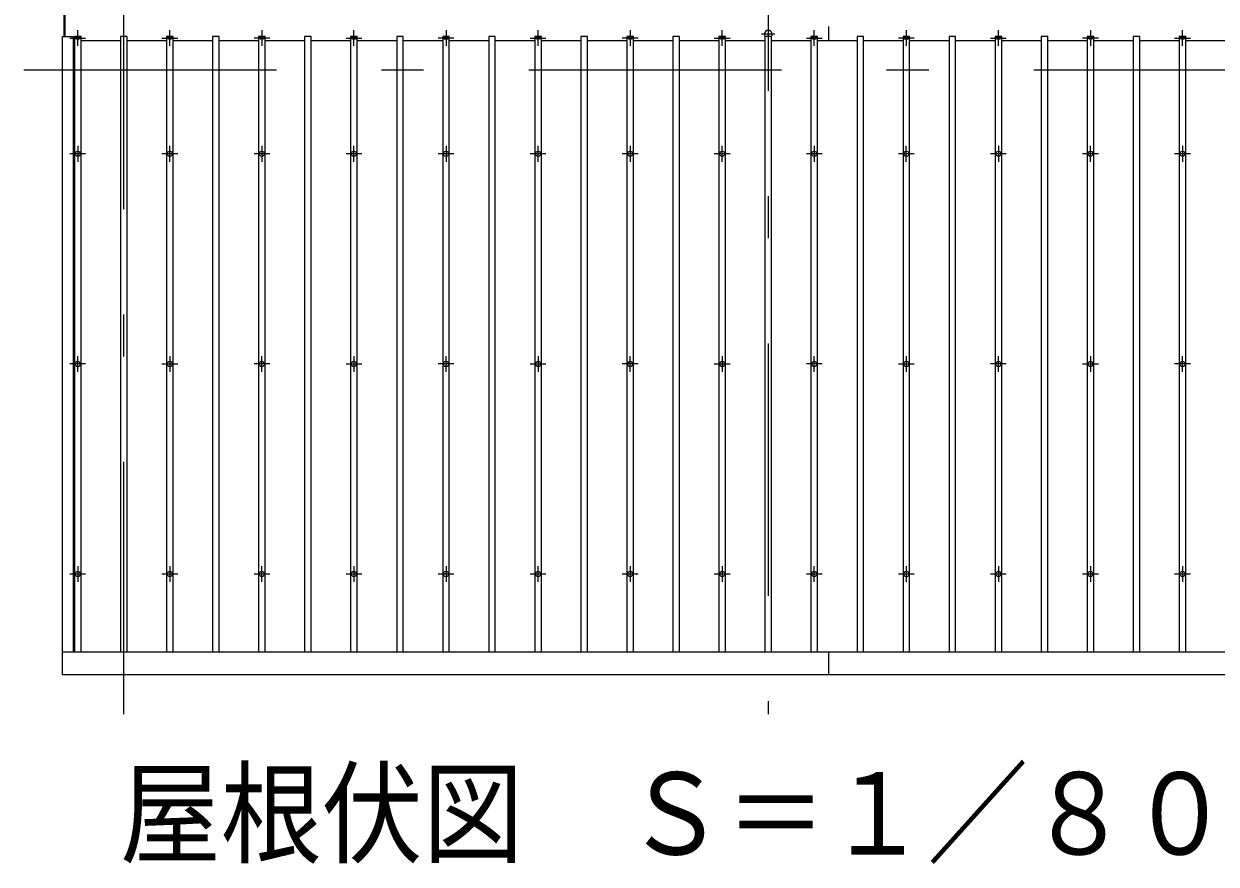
# Model space of a CAD drawing. Units: millimetres, scale not verified. Extents: x -34436 to 34436, y -16161 to 16159.
# Drawn here: x -7450 to -2917, y 8630 to 11825 of the extents above; entities that cross this region are included whole.
import ezdxf
from ezdxf.enums import TextEntityAlignment as Align

# ---------------------------------------------------------------- set-up
doc = ezdxf.new("R2010")
doc.units = ezdxf.units.MM
doc.header["$LTSCALE"] = 80
doc.linetypes.add('USER3', pattern=[24, 12, -5, 2, -5])
for name, color, linetype, lineweight in [('0-2_1-08BOLD', 7, 'Continuous', 18), ('0-3_1-28CENTER', 3, 'USER3', 18), ('0-4_1-48THIN', 4, 'Continuous', 18), ('0-5_1-58DIM', 3, 'Continuous', 18)]:
    doc.layers.add(name, color=color, linetype=linetype, lineweight=lineweight)
doc.styles.add('ＭＳ ゴシック', font='')
doc.styles.get('ＭＳ ゴシック').set_extended_font_data('MS Gothic')

msp = doc.modelspace()

# ---------------------------------------------------------------- linework, layer by layer
at = {"layer": '0-2_1-08BOLD'}
for p, q in [((-7298.26, 11873.84), (-7298.26, 11777.13)), ((-7293.26, 11777.13), (-7293.26, 11873.84)), ((-4390.26, 11762.13), (-4390.26, 11815.49)), ((-7303.26, 9437.92), (-1587.26, 9437.92)), ((-4390.26, 9350.49), (-4390.26, 9437.92))]:
    msp.add_line(p, q, dxfattribs=at)
msp.add_lwpolyline([(-1587.26, 11777.13), (-1587.26, 9350.49), (-7303.26, 9350.49), (-7303.26, 11777.13), (-7263.26, 11777.13), (-7263.26, 9437.92)], dxfattribs=at)
for centre in [(-7245.25, 11331.33), (-6895.26, 11331.33), (-6545.25, 11331.33), (-6195.25, 11331.33), (-5845.25, 11331.33), (-5495.25, 11331.33), (-5145.25, 11331.33), (-4795.25, 11331.33), (-4445.25, 11331.33), (-4095.25, 11331.33), (-3745.26, 11331.33), (-3395.25, 11331.33), (-3045.25, 11331.33), (-7245.25, 10532.29), (-6895.26, 10532.29), (-6545.25, 10532.29), (-6195.25, 10532.29), (-5845.25, 10532.29), (-5495.25, 10532.29), (-5145.25, 10532.29), (-4795.25, 10532.29), (-4445.25, 10532.29), (-4095.25, 10532.29), (-3745.26, 10532.29), (-3395.25, 10532.29), (-3045.25, 10532.29), (-7245.25, 9733.24), (-6895.26, 9733.24), (-6545.25, 9733.24), (-6195.25, 9733.24), (-5845.25, 9733.24), (-5495.25, 9733.24), (-5145.25, 9733.24), (-4795.25, 9733.24), (-4445.25, 9733.24), (-4095.25, 9733.24), (-3745.26, 9733.24), (-3395.25, 9733.24), (-3045.25, 9733.24)]:
    msp.add_circle(centre, 10, dxfattribs=at)
for centre, radius, start, end in [((-4620.25, 11785.75), 15, 324.92694, 215.07306), ((-7245.25, 11760.88), 14.5, 46.39838, 133.60162), ((-7245.25, 11781.88), 14.5, 226.3961, 313.6039), ((-6895.26, 11760.88), 14.5, 46.39838, 133.60162), ((-6895.26, 11781.88), 14.5, 226.3961, 313.6039), ((-6545.25, 11760.88), 14.5, 46.39838, 133.60162), ((-6545.25, 11781.88), 14.5, 226.3961, 313.6039), ((-6195.25, 11760.88), 14.5, 46.39838, 133.60162), ((-6195.25, 11781.88), 14.5, 226.3961, 313.6039), ((-5845.25, 11760.88), 14.5, 46.39838, 133.60162), ((-5845.25, 11781.88), 14.5, 226.3961, 313.6039), ((-5495.25, 11760.88), 14.5, 46.39838, 133.60162), ((-5495.25, 11781.88), 14.5, 226.3961, 313.6039), ((-5145.25, 11760.88), 14.5, 46.39838, 133.60162), ((-5145.25, 11781.88), 14.5, 226.3961, 313.6039), ((-4795.25, 11760.88), 14.5, 46.39838, 133.60162), ((-4795.25, 11781.88), 14.5, 226.3961, 313.6039), ((-4445.25, 11760.88), 14.5, 46.39838, 133.60162), ((-4445.25, 11781.88), 14.5, 226.3961, 313.6039), ((-4095.25, 11760.88), 14.5, 46.39838, 133.60162), ((-4095.25, 11781.88), 14.5, 226.3961, 313.6039), ((-3745.26, 11760.88), 14.5, 46.39838, 133.60162), ((-3745.26, 11781.88), 14.5, 226.3961, 313.6039), ((-3395.25, 11760.88), 14.5, 46.39838, 133.60162), ((-3395.25, 11781.88), 14.5, 226.3961, 313.6039), ((-3045.25, 11760.88), 14.5, 46.39838, 133.60162), ((-3045.25, 11781.88), 14.5, 226.3961, 313.6039)]:
    msp.add_arc(centre, radius, start, end, dxfattribs=at)
at = {"layer": '0-3_1-28CENTER'}
for p, q in [((-7070.26, 9200.48), (-7070.26, 14450.49)), ((-4620.26, 14450.48), (-4620.26, 9200.49)), ((-7245.25, 11741.39), (-7245.25, 11801.38)), ((-6895.26, 11741.39), (-6895.26, 11801.38)), ((-6545.25, 11801.38), (-6545.25, 11741.39)), ((-6195.25, 11741.39), (-6195.25, 11801.38)), ((-5845.25, 11801.38), (-5845.25, 11741.39)), ((-5495.25, 11741.39), (-5495.25, 11801.38)), ((-5145.25, 11801.38), (-5145.25, 11741.39)), ((-4795.25, 11741.39), (-4795.25, 11801.38)), ((-4595.25, 11786.54), (-4645.25, 11786.54)), ((-4445.25, 11741.39), (-4445.25, 11801.38)), ((-4095.25, 11801.38), (-4095.25, 11741.39)), ((-3745.26, 11741.39), (-3745.26, 11801.38)), ((-3395.25, 11801.38), (-3395.25, 11741.39)), ((-3045.25, 11741.39), (-3045.25, 11801.38)), ((-7275.26, 11771.38), (-7215.26, 11771.38)), ((-6925.26, 11771.38), (-6865.26, 11771.38)), ((-6515.26, 11771.38), (-6575.25, 11771.38)), ((-6225.26, 11771.38), (-6165.26, 11771.38)), ((-5815.26, 11771.38), (-5875.26, 11771.38)), ((-5525.25, 11771.38), (-5465.26, 11771.38)), ((-5115.26, 11771.38), (-5175.26, 11771.38)), ((-4825.25, 11771.38), (-4765.26, 11771.38)), ((-4475.26, 11771.38), (-4415.26, 11771.38)), ((-4065.26, 11771.38), (-4125.26, 11771.38)), ((-3775.26, 11771.38), (-3715.26, 11771.38)), ((-3365.26, 11771.38), (-3425.26, 11771.38)), ((-3075.26, 11771.38), (-3015.26, 11771.38)), ((-7450.25, 11650.48), (-1440.26, 11650.48)), ((-7245.25, 11361.33), (-7245.25, 11301.33)), ((-6895.26, 11301.33), (-6895.26, 11361.33)), ((-6545.25, 11361.33), (-6545.25, 11301.33)), ((-6195.25, 11301.33), (-6195.25, 11361.33)), ((-5845.25, 11361.33), (-5845.25, 11301.33)), ((-5495.25, 11301.33), (-5495.25, 11361.33)), ((-5145.25, 11361.33), (-5145.25, 11301.33)), ((-4795.25, 11301.33), (-4795.25, 11361.33)), ((-4445.25, 11361.33), (-4445.25, 11301.33)), ((-4095.25, 11301.33), (-4095.25, 11361.33)), ((-3745.26, 11361.33), (-3745.26, 11301.33)), ((-3395.25, 11301.33), (-3395.25, 11361.33)), ((-3045.25, 11361.33), (-3045.25, 11301.33)), ((-7215.26, 11331.33), (-7275.26, 11331.33)), ((-6865.26, 11331.33), (-6925.26, 11331.33)), ((-6515.26, 11331.33), (-6575.25, 11331.33)), ((-6165.26, 11331.33), (-6225.26, 11331.33)), ((-5815.26, 11331.33), (-5875.26, 11331.33)), ((-5465.26, 11331.33), (-5525.25, 11331.33)), ((-5115.26, 11331.33), (-5175.26, 11331.33)), ((-4765.26, 11331.33), (-4825.25, 11331.33)), ((-4415.26, 11331.33), (-4475.26, 11331.33)), ((-4065.26, 11331.33), (-4125.26, 11331.33)), ((-3715.26, 11331.33), (-3775.26, 11331.33)), ((-3365.26, 11331.33), (-3425.26, 11331.33)), ((-3015.26, 11331.33), (-3075.26, 11331.33)), ((-7245.25, 10502.28), (-7245.25, 10562.29)), ((-6895.26, 10562.29), (-6895.26, 10502.28)), ((-6545.25, 10502.28), (-6545.25, 10562.29)), ((-6195.25, 10562.29), (-6195.25, 10502.28)), ((-5845.25, 10502.28), (-5845.25, 10562.29)), ((-5495.25, 10562.29), (-5495.25, 10502.28)), ((-5145.25, 10502.28), (-5145.25, 10562.29)), ((-4795.25, 10562.29), (-4795.25, 10502.28)), ((-4445.25, 10502.28), (-4445.25, 10562.29)), ((-4095.25, 10562.29), (-4095.25, 10502.28)), ((-3745.26, 10502.28), (-3745.26, 10562.29)), ((-3395.25, 10562.29), (-3395.25, 10502.28)), ((-3045.25, 10502.28), (-3045.25, 10562.29)), ((-7215.26, 10532.29), (-7275.26, 10532.29)), ((-6925.26, 10532.29), (-6865.26, 10532.29)), ((-6515.26, 10532.29), (-6575.25, 10532.29)), ((-6225.26, 10532.29), (-6165.26, 10532.29)), ((-5815.26, 10532.29), (-5875.26, 10532.29)), ((-5525.25, 10532.29), (-5465.26, 10532.29)), ((-5115.26, 10532.29), (-5175.26, 10532.29)), ((-4825.25, 10532.29), (-4765.26, 10532.29)), ((-4415.26, 10532.29), (-4475.26, 10532.29)), ((-4125.26, 10532.29), (-4065.26, 10532.29)), ((-3715.26, 10532.29), (-3775.26, 10532.29)), ((-3425.26, 10532.29), (-3365.26, 10532.29)), ((-3015.26, 10532.29), (-3075.26, 10532.29)), ((-7245.25, 9763.24), (-7245.25, 9703.25)), ((-6895.26, 9763.24), (-6895.26, 9703.25)), ((-6545.25, 9703.25), (-6545.25, 9763.24)), ((-6195.25, 9763.24), (-6195.25, 9703.25)), ((-5845.25, 9763.24), (-5845.25, 9703.25)), ((-5495.25, 9703.25), (-5495.25, 9763.24)), ((-5145.25, 9763.24), (-5145.25, 9703.25)), ((-4795.25, 9763.24), (-4795.25, 9703.25)), ((-4445.25, 9703.25), (-4445.25, 9763.24)), ((-4095.25, 9763.24), (-4095.25, 9703.25)), ((-3745.26, 9763.24), (-3745.26, 9703.25)), ((-3395.25, 9763.24), (-3395.25, 9703.25)), ((-3045.25, 9763.24), (-3045.25, 9703.25)), ((-7215.26, 9733.24), (-7275.26, 9733.24)), ((-6865.26, 9733.24), (-6925.26, 9733.24)), ((-6515.26, 9733.24), (-6575.25, 9733.24)), ((-6165.26, 9733.24), (-6225.26, 9733.24)), ((-5815.26, 9733.24), (-5875.26, 9733.24)), ((-5465.26, 9733.24), (-5525.25, 9733.24)), ((-5115.26, 9733.24), (-5175.26, 9733.24)), ((-4765.26, 9733.24), (-4825.25, 9733.24)), ((-4415.26, 9733.24), (-4475.26, 9733.24)), ((-4065.26, 9733.24), (-4125.26, 9733.24)), ((-3715.26, 9733.24), (-3775.26, 9733.24)), ((-3365.26, 9733.24), (-3425.26, 9733.24)), ((-3015.26, 9733.24), (-3075.26, 9733.24))]:
    msp.add_line(p, q, dxfattribs=at)
at = {"layer": '0-4_1-48THIN'}
for p, q in [((-7257.76, 11762.13), (-7263.26, 11762.13)), ((-7232.76, 11762.13), (-7082.76, 11762.13)), ((-7057.76, 11762.13), (-6907.76, 11762.13)), ((-6882.76, 11762.13), (-6732.75, 11762.13)), ((-6707.75, 11762.13), (-6557.75, 11762.13)), ((-6532.76, 11762.13), (-6382.75, 11762.13)), ((-6357.75, 11762.13), (-6207.76, 11762.13)), ((-6182.76, 11762.13), (-6032.75, 11762.13)), ((-6007.75, 11762.13), (-5857.75, 11762.13)), ((-5832.76, 11762.13), (-5682.75, 11762.13)), ((-5657.75, 11762.13), (-5507.75, 11762.13)), ((-5482.76, 11762.13), (-5332.75, 11762.13)), ((-5307.75, 11762.13), (-5157.76, 11762.13)), ((-5132.76, 11762.13), (-4982.75, 11762.13)), ((-4957.75, 11762.13), (-4807.75, 11762.13)), ((-4782.76, 11762.13), (-4632.76, 11762.13)), ((-4607.75, 11762.13), (-4457.75, 11762.13)), ((-4432.76, 11762.13), (-4282.75, 11762.13)), ((-4257.75, 11762.13), (-4107.76, 11762.13)), ((-4082.76, 11762.13), (-3932.75, 11762.13)), ((-3907.75, 11762.13), (-3757.75, 11762.13)), ((-3732.76, 11762.13), (-3582.76, 11762.13)), ((-3557.75, 11762.13), (-3407.75, 11762.13)), ((-3382.76, 11762.13), (-3232.75, 11762.13)), ((-3207.75, 11762.13), (-3057.76, 11762.13)), ((-3032.76, 11762.13), (-2882.75, 11762.13))]:
    msp.add_line(p, q, dxfattribs=at)
for points in [[(-7232.76, 9437.92), (-7232.76, 11777.13), (-7257.76, 11777.13), (-7257.76, 9437.92)], [(-7057.76, 9437.92), (-7057.76, 11777.13), (-7082.76, 11777.13), (-7082.76, 9437.92)], [(-6882.75, 9437.92), (-6882.75, 11777.13), (-6907.75, 11777.13), (-6907.75, 9437.92)], [(-6707.75, 9437.92), (-6707.75, 11777.13), (-6732.75, 11777.13), (-6732.75, 9437.92)], [(-6532.75, 9437.92), (-6532.75, 11777.13), (-6557.75, 11777.13), (-6557.75, 9437.92)], [(-6357.75, 9437.92), (-6357.75, 11777.13), (-6382.75, 11777.13), (-6382.75, 9437.92)], [(-6182.75, 9437.92), (-6182.75, 11777.13), (-6207.76, 11777.13), (-6207.76, 9437.92)], [(-6007.75, 9437.92), (-6007.75, 11777.13), (-6032.75, 11777.13), (-6032.75, 9437.92)], [(-5832.75, 9437.92), (-5832.75, 11777.13), (-5857.75, 11777.13), (-5857.75, 9437.92)], [(-5657.75, 9437.92), (-5657.75, 11777.13), (-5682.75, 11777.13), (-5682.75, 9437.92)], [(-5482.75, 9437.92), (-5482.75, 11777.13), (-5507.75, 11777.13), (-5507.75, 9437.92)], [(-5307.75, 9437.92), (-5307.75, 11777.13), (-5332.75, 11777.13), (-5332.75, 9437.92)], [(-5132.75, 9437.92), (-5132.75, 11777.13), (-5157.76, 11777.13), (-5157.76, 9437.92)], [(-4957.75, 9437.92), (-4957.75, 11777.13), (-4982.75, 11777.13), (-4982.75, 9437.92)], [(-4782.75, 9437.92), (-4782.75, 11777.13), (-4807.75, 11777.13), (-4807.75, 9437.92)], [(-4607.75, 9437.92), (-4607.75, 11777.13), (-4632.76, 11777.13), (-4632.76, 9437.92)], [(-4432.75, 9437.92), (-4432.75, 11777.13), (-4457.75, 11777.13), (-4457.75, 9437.92)], [(-4257.75, 9437.92), (-4257.75, 11777.13), (-4282.75, 11777.13), (-4282.75, 9437.92)], [(-4082.75, 9437.92), (-4082.75, 11777.13), (-4107.75, 11777.13), (-4107.75, 9437.92)], [(-3907.75, 9437.92), (-3907.75, 11777.13), (-3932.75, 11777.13), (-3932.75, 9437.92)], [(-3732.75, 9437.92), (-3732.75, 11777.13), (-3757.75, 11777.13), (-3757.75, 9437.92)], [(-3557.75, 9437.92), (-3557.75, 11777.13), (-3582.76, 11777.13), (-3582.76, 9437.92)], [(-3382.75, 9437.92), (-3382.75, 11777.13), (-3407.75, 11777.13), (-3407.75, 9437.92)], [(-3207.75, 9437.92), (-3207.75, 11777.13), (-3232.75, 11777.13), (-3232.75, 9437.92)], [(-3032.75, 9437.92), (-3032.75, 11777.13), (-3057.76, 11777.13), (-3057.76, 9437.92)]]:
    msp.add_lwpolyline(points, dxfattribs=at)

# ---------------------------------------------------------------- texts
at = {"layer": '0-5_1-58DIM', "color": 7, "style": 'ＭＳ ゴシック', "width": 0.9}
msp.add_text('屋根伏図\u3000Ｓ＝１／８０', height=312.6, dxfattribs=at).set_placement((-7085.26, 8573.12), align=Align.BOTTOM_LEFT)

doc.saveas('drawing.dxf')
